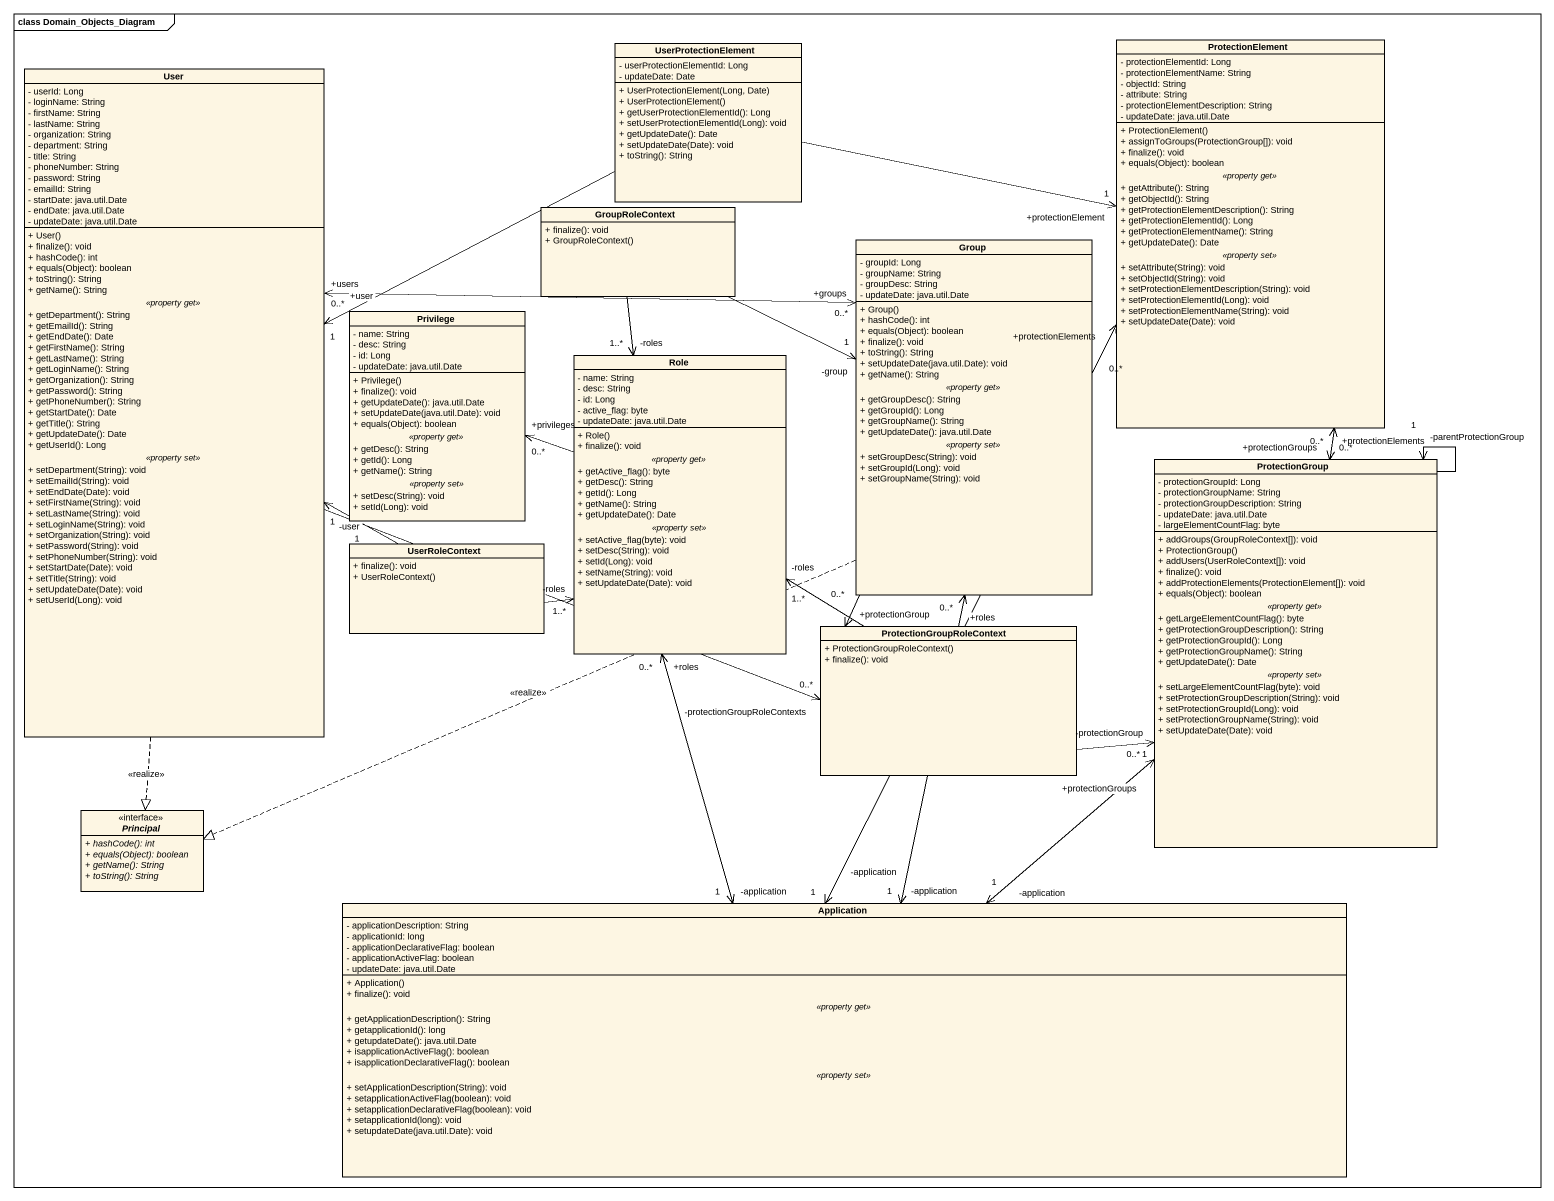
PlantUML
@startuml
mainframe class Domain_Objects_Diagram
hide circle
hide empty members
skinparam classAttributeIconSize 0
class UserProtectionElement {
  - userProtectionElementId: Long
  - updateDate: Date
  + UserProtectionElement(Long, Date)
  + UserProtectionElement()
  + getUserProtectionElementId(): Long
  + setUserProtectionElementId(Long): void
  + getUpdateDate(): Date
  + setUpdateDate(Date): void
  + toString(): String
}
class ProtectionElement {
  - protectionElementId: Long
  - protectionElementName: String
  - objectId: String
  - attribute: String
  - protectionElementDescription: String
  - updateDate: java.util.Date
  --
  + ProtectionElement()
  + assignToGroups(ProtectionGroup[]): void
  + finalize(): void
  + equals(Object): boolean
  .. <<property get>> ..
  + getAttribute(): String
  + getObjectId(): String
  + getProtectionElementDescription(): String
  + getProtectionElementId(): Long
  + getProtectionElementName(): String
  + getUpdateDate(): Date
  .. <<property set>> ..
  + setAttribute(String): void
  + setObjectId(String): void
  + setProtectionElementDescription(String): void
  + setProtectionElementId(Long): void
  + setProtectionElementName(String): void
  + setUpdateDate(Date): void
}
class User {
  - userId: Long
  - loginName: String
  - firstName: String
  - lastName: String
  - organization: String
  - department: String
  - title: String
  - phoneNumber: String
  - password: String
  - emailId: String
  - startDate: java.util.Date
  - endDate: java.util.Date
  - updateDate: java.util.Date
  --
  + User()
  + finalize(): void
  + hashCode(): int
  + equals(Object): boolean
  + toString(): String
  + getName(): String
  .. <<property get>> ..
  + getDepartment(): String
  + getEmailId(): String
  + getEndDate(): Date
  + getFirstName(): String
  + getLastName(): String
  + getLoginName(): String
  + getOrganization(): String
  + getPassword(): String
  + getPhoneNumber(): String
  + getStartDate(): Date
  + getTitle(): String
  + getUpdateDate(): Date
  + getUserId(): Long
  .. <<property set>> ..
  + setDepartment(String): void
  + setEmailId(String): void
  + setEndDate(Date): void
  + setFirstName(String): void
  + setLastName(String): void
  + setLoginName(String): void
  + setOrganization(String): void
  + setPassword(String): void
  + setPhoneNumber(String): void
  + setStartDate(Date): void
  + setTitle(String): void
  + setUpdateDate(Date): void
  + setUserId(Long): void
}
class GroupRoleContext {
  + finalize(): void
  + GroupRoleContext()
}
class "Group" as Group_ {
  - groupId: Long
  - groupName: String
  - groupDesc: String
  - updateDate: java.util.Date
  --
  + Group()
  + hashCode(): int
  + equals(Object): boolean
  + finalize(): void
  + toString(): String
  + setUpdateDate(java.util.Date): void
  + getName(): String
  .. <<property get>> ..
  + getGroupDesc(): String
  + getGroupId(): Long
  + getGroupName(): String
  + getUpdateDate(): java.util.Date
  .. <<property set>> ..
  + setGroupDesc(String): void
  + setGroupId(Long): void
  + setGroupName(String): void
}
class Privilege {
  - name: String
  - desc: String
  - id: Long
  - updateDate: java.util.Date
  --
  + Privilege()
  + finalize(): void
  + getUpdateDate(): java.util.Date
  + setUpdateDate(java.util.Date): void
  + equals(Object): boolean
  .. <<property get>> ..
  + getDesc(): String
  + getId(): Long
  + getName(): String
  .. <<property set>> ..
  + setDesc(String): void
  + setId(Long): void
}
class Role {
  - name: String
  - desc: String
  - id: Long
  - active_flag: byte
  - updateDate: java.util.Date
  --
  + Role()
  + finalize(): void
  .. <<property get>> ..
  + getActive_flag(): byte
  + getDesc(): String
  + getId(): Long
  + getName(): String
  + getUpdateDate(): Date
  .. <<property set>> ..
  + setActive_flag(byte): void
  + setDesc(String): void
  + setId(Long): void
  + setName(String): void
  + setUpdateDate(Date): void
}
class ProtectionGroup {
  - protectionGroupId: Long
  - protectionGroupName: String
  - protectionGroupDescription: String
  - updateDate: java.util.Date
  - largeElementCountFlag: byte
  --
  + addGroups(GroupRoleContext[]): void
  + ProtectionGroup()
  + addUsers(UserRoleContext[]): void
  + finalize(): void
  + addProtectionElements(ProtectionElement[]): void
  + equals(Object): boolean
  .. <<property get>> ..
  + getLargeElementCountFlag(): byte
  + getProtectionGroupDescription(): String
  + getProtectionGroupId(): Long
  + getProtectionGroupName(): String
  + getUpdateDate(): Date
  .. <<property set>> ..
  + setLargeElementCountFlag(byte): void
  + setProtectionGroupDescription(String): void
  + setProtectionGroupId(Long): void
  + setProtectionGroupName(String): void
  + setUpdateDate(Date): void
}
class UserRoleContext {
  + finalize(): void
  + UserRoleContext()
}
class ProtectionGroupRoleContext {
  + ProtectionGroupRoleContext()
  + finalize(): void
}
interface Principal <<interface>> {
  {abstract} + hashCode(): int
  {abstract} + equals(Object): boolean
  {abstract} + getName(): String
  {abstract} + toString(): String
}
class Application {
  - applicationDescription: String
  - applicationId: long
  - applicationDeclarativeFlag: boolean
  - applicationActiveFlag: boolean
  - updateDate: java.util.Date
  --
  + Application()
  + finalize(): void
  .. <<property get>> ..
  + getApplicationDescription(): String
  + getapplicationId(): long
  + getupdateDate(): java.util.Date
  + isapplicationActiveFlag(): boolean
  + isapplicationDeclarativeFlag(): boolean
  .. <<property set>> ..
  + setApplicationDescription(String): void
  + setapplicationActiveFlag(boolean): void
  + setapplicationDeclarativeFlag(boolean): void
  + setapplicationId(long): void
  + setupdateDate(java.util.Date): void
}
UserProtectionElement -right-> "+protectionElement\n1" ProtectionElement
UserProtectionElement -left-> "+user\n1" User
ProtectionElement "+protectionElements\n0..*" <--> "+protectionGroups\n0..*" ProtectionGroup
ProtectionElement "+protectionElements\n0..*" <--> "-application\n1" Application
User -right-> "-protectionGroupRoleContexts\n0..*" ProtectionGroupRoleContext
User ..|> Principal : <<realize>>
GroupRoleContext -right-> "-group\n1" Group_
GroupRoleContext --> "-roles\n1..*" Role
Group_ "+groups\n0..*" <-left-> "+users\n0..*" User
Group_ --> "+protectionGroup\n0..*" ProtectionGroupRoleContext
Group_ .left.|> Principal : <<realize>>
Group_ "+roles\n0..*" <--> "-application\n1" Application
Role -left-> "+privileges\n0..*" Privilege
Role "+roles\n0..*" <--> "-application\n1" Application
ProtectionGroup --> "-parentProtectionGroup\n1" ProtectionGroup
ProtectionGroup "+protectionGroups\n0..*" <--> "-application\n1" Application
UserRoleContext "1" -up-> "-user\n1" User
UserRoleContext -right-> "-roles\n1..*" Role
ProtectionGroupRoleContext -up-> "-roles\n1..*" Role
ProtectionGroupRoleContext -right-> "-protectionGroup\n1" ProtectionGroup
@enduml
